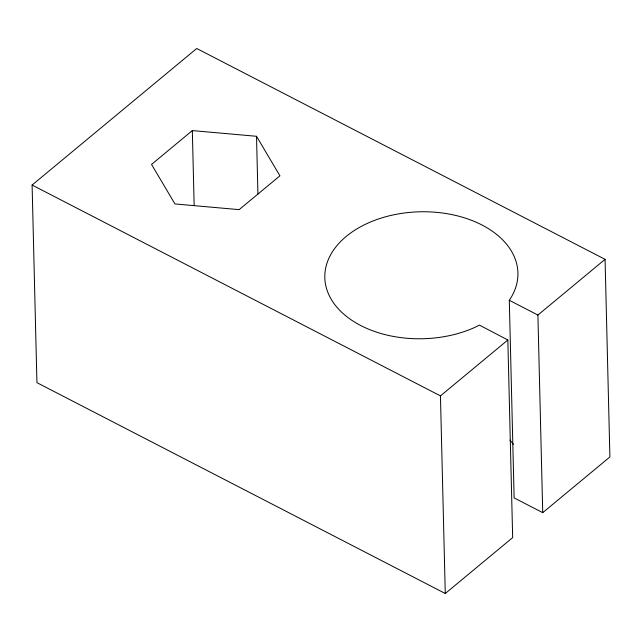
<?xml version="1.0" encoding="UTF-8"?>
<svg xmlns="http://www.w3.org/2000/svg" width="642" height="642" viewBox="0 0 642 642"><rect width="100%" height="100%" fill="white"/><g stroke="black" fill="none" stroke-linecap="round" stroke-linejoin="round"><path stroke-width="0.96" d="M32.1 185.04L196.725 48.495L605.069 259.344L609.9 456.96L542.731 512.669L514.13 497.903L509.299 300.287A96.581 63.494 -1.4 0 0 429.996 211.9A96.581 63.494 -1.4 0 0 327.733 292.094A96.581 63.494 -1.4 0 0 474.59 327.508L479.397 325.093L507.838 339.995L512.669 537.611L445.275 593.505L36.931 382.656L32.1 185.04L440.444 395.889L445.275 593.505M192.327 130.583L151.544 164.408L174.953 203.939L239.145 209.645L279.928 175.82L256.519 136.289L192.327 130.583L194.157 205.44M440.444 395.889L507.838 339.995M542.731 512.669L537.9 315.053L605.069 259.344M509.299 300.287L537.9 315.053M256.519 136.289L257.932 194.173M509.933 440.091A96.581 63.494 -1.4 0 1 513.415 444.416"/></g></svg>
